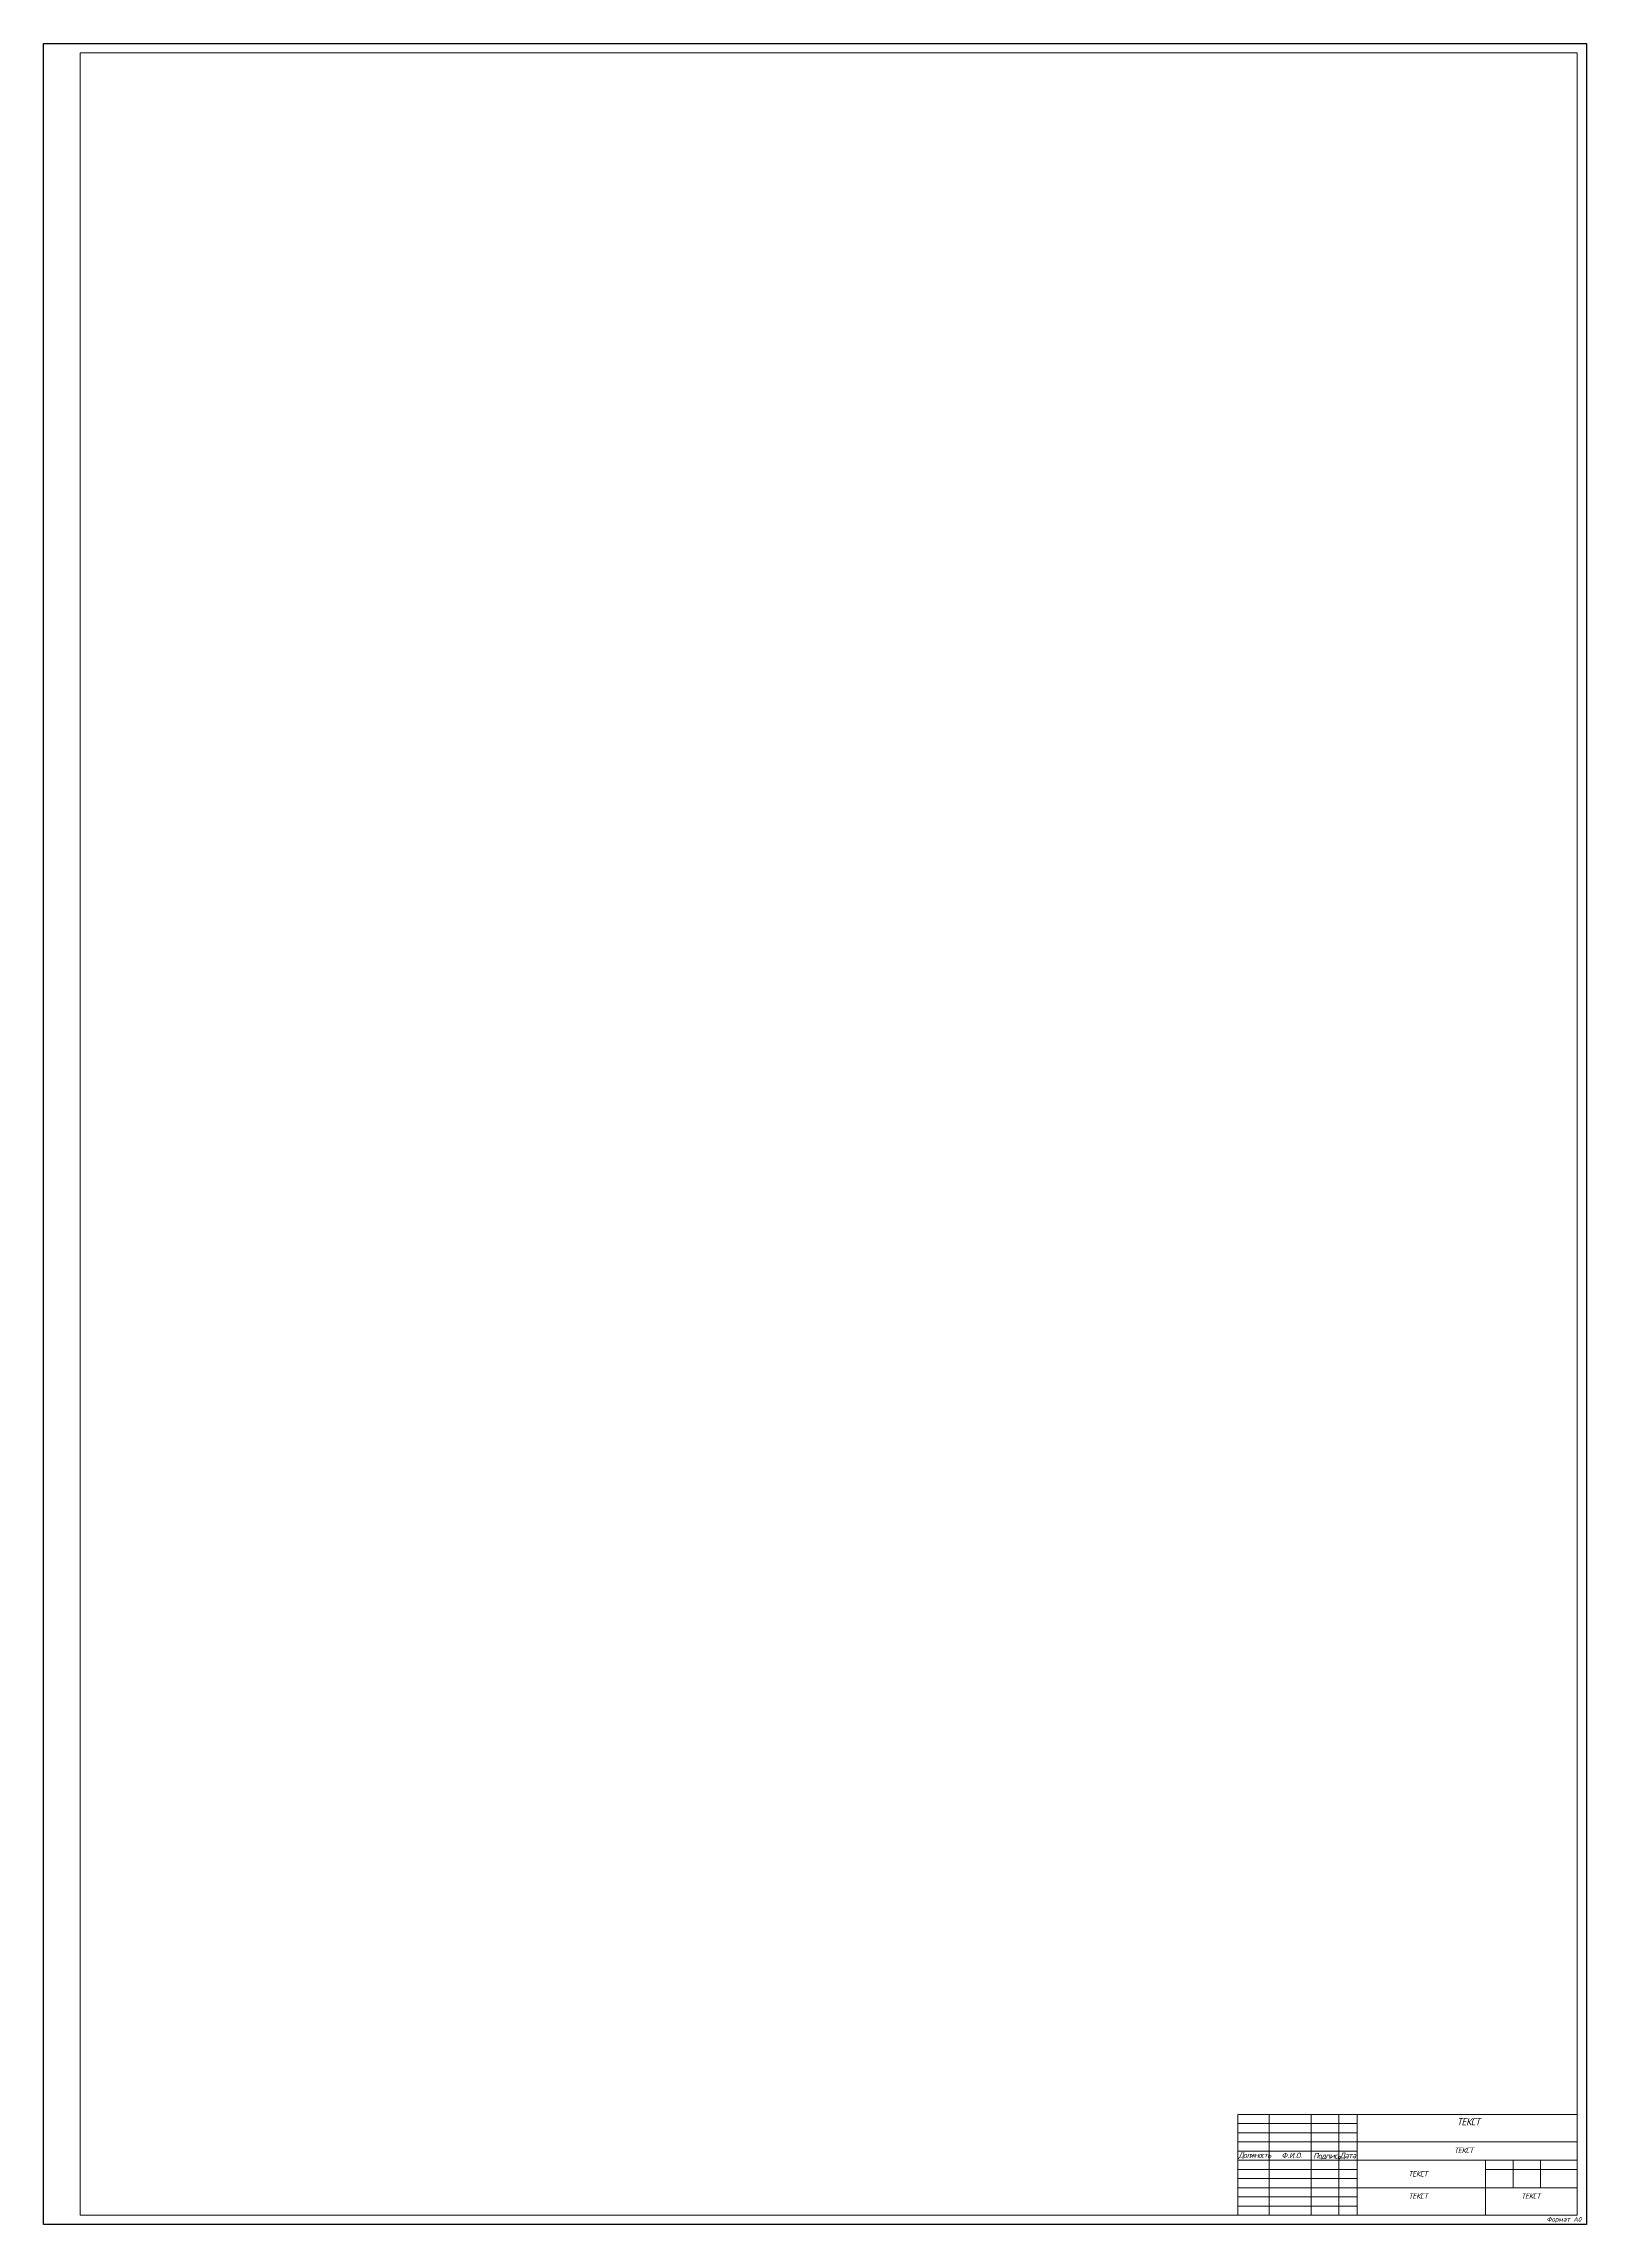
# Model space of a CAD drawing. Header units: millimetres. Extents: x 0 to 841, y 0 to 1189.
import ezdxf

# ---------------------------------------------------------------- set-up
doc = ezdxf.new("R2010")
doc.units = ezdxf.units.MM
doc.layers.add('рамка', color=7, linetype='Continuous')
doc.styles.add('ГОСТ', font='GOST_Common Italic.ttf')

msp = doc.modelspace()

# ---------------------------------------------------------------- linework, layer by layer
at = {"layer": 'рамка', "lineweight": 30}
for p, q in [((0, 0), (0, 1189)), ((0, 1189), (841, 1189)), ((841, 1189), (841, 0)), ((841, 0), (0, 0))]:
    msp.add_line(p, q, dxfattribs=at)
at = {"layer": 'рамка', "lineweight": 9}
for p, q in [((20, 5), (20, 1184)), ((20, 1184), (836, 1184)), ((836, 1184), (836, 5)), ((668, 5), (668, 60)), ((691, 5), (691, 60)), ((706, 5), (706, 60)), ((716, 5), (716, 60)), ((651, 55), (716, 55)), ((651, 50), (716, 50)), ((651, 45), (716, 45)), ((651, 40), (716, 40)), ((716, 45), (836, 45)), ((651, 35), (716, 35)), ((651, 30), (716, 30)), ((651, 25), (716, 25)), ((716, 35), (836, 35)), ((786, 35), (786, 5)), ((786, 30), (836, 30)), ((801, 35), (801, 20)), ((816, 35), (816, 20)), ((651, 20), (716, 20)), ((651, 15), (716, 15)), ((716, 20), (836, 20)), ((836, 5), (20, 5)), ((651, 10), (716, 10)), ((651, 5), (836, 5)), ((651, 5), (716, 5))]:
    msp.add_line(p, q, dxfattribs=at)
msp.add_lwpolyline([(836, 60), (651, 60), (651, 5), (836, 5)], close=True, dxfattribs=at)

# ---------------------------------------------------------------- texts
at = {"layer": 'рамка', "attachment_point": 1, "style": 'ГОСТ'}
for s, insert, char_height, width in [('\\pxqc;{\\T0.9;ТЕКСТ}', (725.1, 58), 4, 102.996), ('{\\T0.75;Должность}', (651.4, 39.3), 3, 13.644), ('Ф.И.О.', (674.8, 39.1), 3, 13.644), ('{\\T0.9;Подпись}', (692.1, 38.9), 3, 13.644), ('{\\T0.9;Дата}', (706.6, 39.1), 3, 13.644), ('\\pxqc;{\\T0.9;ТЕКСТ}', (722.5, 41.9), 3, 102.996), ('\\pxqc;{\\T0.9;ТЕКСТ}', (697.6, 29.1), 3, 102.996), ('\\pxqc;{\\T0.9;ТЕКСТ}', (697.7, 17), 3, 102.996), ('\\pxqc;{\\T0.9;ТЕКСТ}', (759.1, 17), 3, 102.996), ('Формат А0', (819.3, 4), 2.5, 20.493)]:
    msp.add_mtext(s, dxfattribs=dict(at, insert=insert, char_height=char_height, width=width))

doc.saveas('drawing.dxf')
